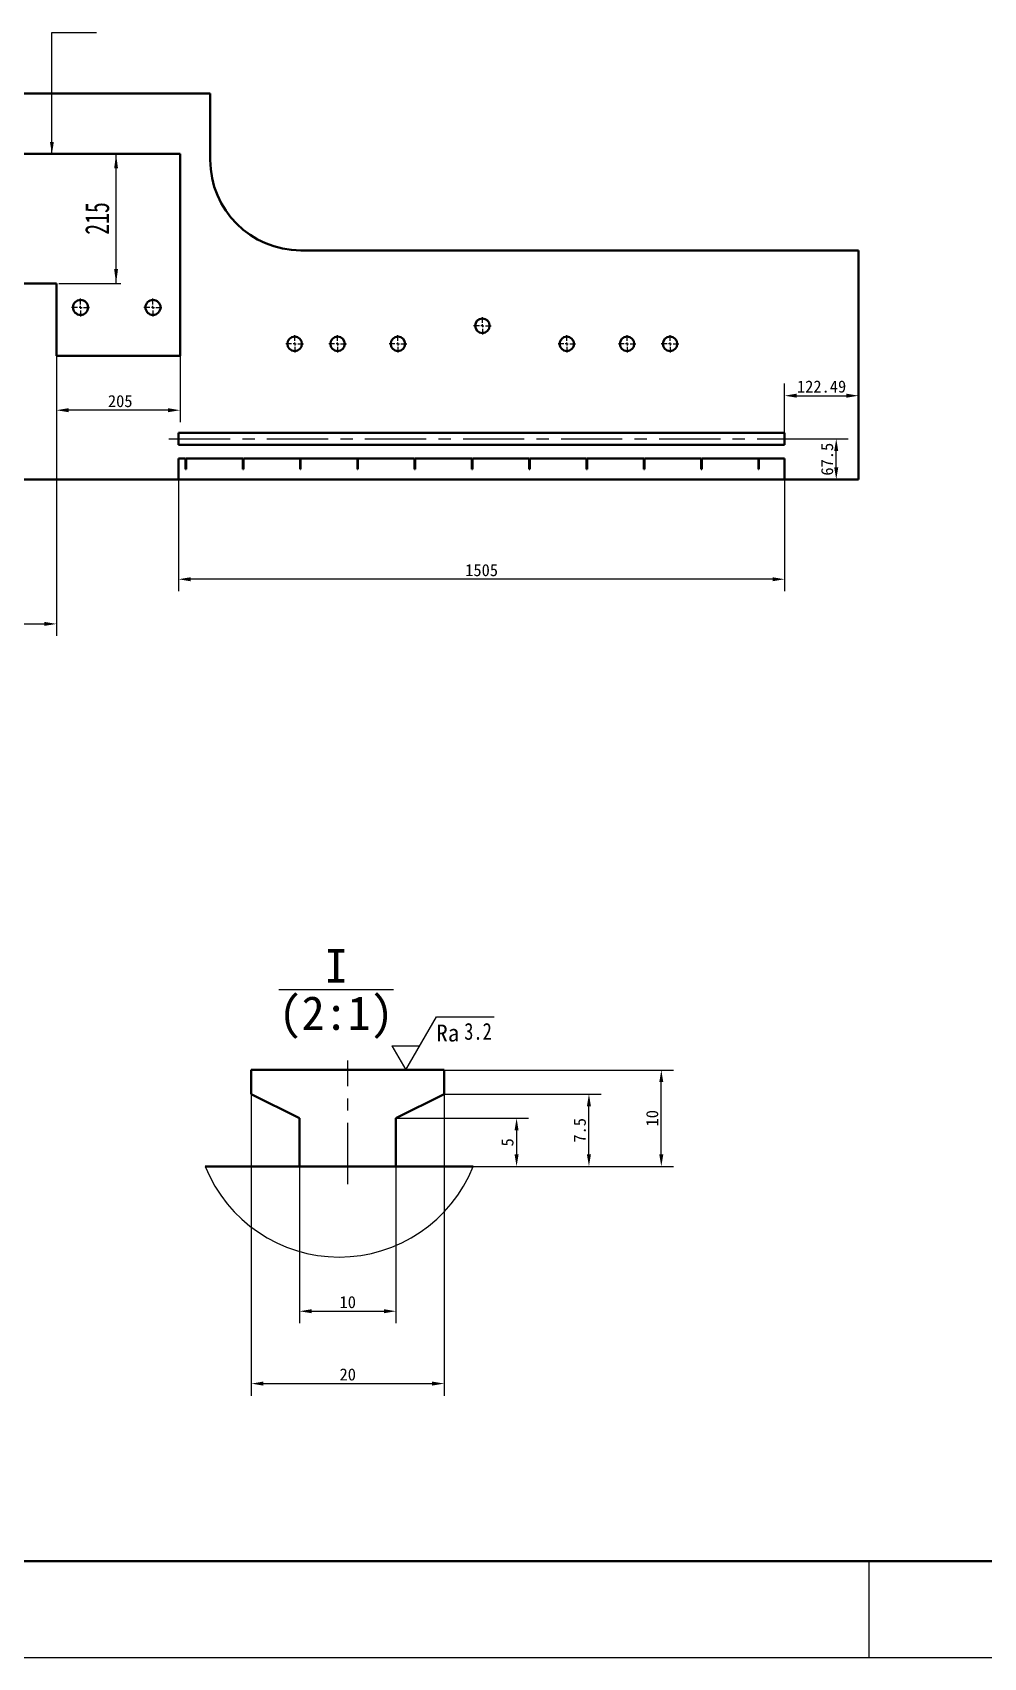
# Model space of a CAD drawing. Header units: millimetres. Extents: x 0 to 841, y 0 to 594.
# Drawn here: x 247.2 to 444.3, y 0 to 336.8 of the extents above; entities that cross this region are included whole.
import ezdxf

# ---------------------------------------------------------------- set-up
doc = ezdxf.new("R2010")
doc.units = ezdxf.units.MM
doc.header["$PDSIZE"] = -1
doc.linetypes.add('CENTERX2', pattern=[20.32, 12.7, -2.54, 2.54, -2.54])
for name, color, linetype in [('中心线', 1, 'CENTERX2'), ('尺寸线', 3, 'Continuous'), ('符号', 4, 'Continuous'), ('细实线', 7, 'Continuous')]:
    doc.layers.add(name, color=color, linetype=linetype)
doc.layers.add('内框', color=7, linetype='Continuous', lineweight=25)
doc.layers.add('粗实线', color=255, linetype='Continuous', lineweight=50)
doc.styles.add('SLDTEXTSTYLE5', font='TXT', dxfattribs={"width": 0.44421})
doc.styles.add('SLDTEXTSTYLE6', font='TXT', dxfattribs={"width": 0.663})
doc.dimstyles.new('SLDDIMSTYLE1', dxfattribs={"dimtxt": 5, "dimasz": 3, "dimexe": 0, "dimexo": 0.0625, "dimgap": 1.25, "dimtad": 2, "dimlfac": 8, "dimrnd": 1e-09, "dimzin": 12, "dimdsep": 46, "dimtxsty": 'SLDTEXTSTYLE5', "dimsah": 1, "dimcen": 0.09, "dimadec": 0, "dimazin": 3, "dimtfac": 1, "dimtdec": 3, "dimtofl": 0, "dimtmove": 0, "dimatfit": 3, "dimfxl": 0, "dimfrac": 2, "dimtolj": 1, "dimtzin": 12, "dimarcsym": 0})
doc.dimstyles.new('副本 ISO-25', dxfattribs={"dimtxt": 2.5, "dimasz": 2.5, "dimexe": 2.5, "dimexo": 0, "dimtad": 1, "dimtoh": 1, "dimlfac": 8, "dimdsep": 46, "dimtxsty": 'Standard', "dimcen": 2.5, "dimclrd": 3, "dimclre": 3, "dimadec": 0, "dimazin": 0, "dimtfac": 1, "dimtmove": 0, "dimatfit": 3, "dimfxl": 0, "dimarcsym": 0})

# ---------------------------------------------------------------- blocks, each defined once
blk = doc.blocks.new('_D_35')
at = {"layer": '尺寸线'}
for p, q in [((264.51, 284.77), (264.51, 311.65)), ((252.65, 284.77), (265.51, 284.77))]:
    blk.add_line(p, q, dxfattribs=at)
for points in [[(264.51, 311.65), (264.11, 308.65), (264.91, 308.65)], [(264.51, 284.77), (264.91, 287.77), (264.11, 287.77)]]:
    blk.add_solid(points, dxfattribs=at)
at = {"layer": '尺寸线', "insert": (258.07, 294.88), "char_height": 5, "attachment_point": 1, "rotation": 90, "style": 'SLDTEXTSTYLE6'}
blk.add_mtext('215', dxfattribs=at)
blk = doc.blocks.new('SW_CENTERMARKSYMBOL_12')
at = {"layer": '中心线', "color": 0}
for p, q in [((-0.625, 0), (-1.875, 0)), ((0, 0), (-0.3125, 0)), ((0, 0.625), (0, 1.875)), ((0, 0), (0, 0.3125)), ((0, 0), (0, -0.3125)), ((0, 0), (0.3125, 0)), ((0.625, 0), (1.875, 0)), ((0, -0.625), (0, -1.875))]:
    blk.add_line(p, q, dxfattribs=at)
blk = doc.blocks.new('SW_CENTERMARKSYMBOL_13')
at = {"layer": '中心线', "color": 0}
for p, q in [((-0.625, 0), (-1.875, 0)), ((0, 0), (-0.3125, 0)), ((0, 0.625), (0, 1.875)), ((0, 0), (0, 0.3125)), ((0, 0), (0, -0.3125)), ((0, 0), (0.3125, 0)), ((0.625, 0), (1.875, 0)), ((0, -0.625), (0, -1.875))]:
    blk.add_line(p, q, dxfattribs=at)
blk = doc.blocks.new('SW_CENTERMARKSYMBOL_14')
at = {"layer": '中心线', "color": 0}
for p, q in [((-0.625, 0), (-1.8125, 0)), ((0, 0), (-0.3125, 0)), ((0, 0.625), (0, 1.8125)), ((0, 0), (0, 0.3125)), ((0, 0), (0, -0.3125)), ((0, 0), (0.3125, 0)), ((0.625, 0), (1.8125, 0)), ((0, -0.625), (0, -1.8125))]:
    blk.add_line(p, q, dxfattribs=at)
blk = doc.blocks.new('SW_CENTERMARKSYMBOL_15')
at = {"layer": '中心线', "color": 0}
for p, q in [((-0.625, 0), (-1.8125, 0)), ((0, 0), (-0.3125, 0)), ((0, 0.625), (0, 1.8125)), ((0, 0), (0, 0.3125)), ((0, 0), (0, -0.3125)), ((0, 0), (0.3125, 0)), ((0.625, 0), (1.8125, 0)), ((0, -0.625), (0, -1.8125))]:
    blk.add_line(p, q, dxfattribs=at)
blk = doc.blocks.new('SW_CENTERMARKSYMBOL_16')
at = {"layer": '中心线', "color": 0}
for p, q in [((-0.625, 0), (-1.8125, 0)), ((0, 0), (-0.3125, 0)), ((0, 0.625), (0, 1.8125)), ((0, 0), (0, 0.3125)), ((0, 0), (0, -0.3125)), ((0, 0), (0.3125, 0)), ((0.625, 0), (1.8125, 0)), ((0, -0.625), (0, -1.8125))]:
    blk.add_line(p, q, dxfattribs=at)
blk = doc.blocks.new('SW_CENTERMARKSYMBOL_17')
at = {"layer": '中心线', "color": 0}
for p, q in [((-0.625, 0), (-1.8125, 0)), ((0, 0), (-0.3125, 0)), ((0, 0.625), (0, 1.8125)), ((0, 0), (0, 0.3125)), ((0, 0), (0, -0.3125)), ((0, 0), (0.3125, 0)), ((0.625, 0), (1.8125, 0)), ((0, -0.625), (0, -1.8125))]:
    blk.add_line(p, q, dxfattribs=at)
blk = doc.blocks.new('SW_CENTERMARKSYMBOL_18')
at = {"layer": '中心线', "color": 0}
for p, q in [((-0.625, 0), (-1.8125, 0)), ((0, 0), (-0.3125, 0)), ((0, 0.625), (0, 1.8125)), ((0, 0), (0, 0.3125)), ((0, 0), (0, -0.3125)), ((0, 0), (0.3125, 0)), ((0.625, 0), (1.8125, 0)), ((0, -0.625), (0, -1.8125))]:
    blk.add_line(p, q, dxfattribs=at)
blk = doc.blocks.new('SW_CENTERMARKSYMBOL_19')
at = {"layer": '中心线', "color": 0}
for p, q in [((-0.625, 0), (-1.8125, 0)), ((0, 0), (-0.3125, 0)), ((0, 0.625), (0, 1.8125)), ((0, 0), (0, 0.3125)), ((0, 0), (0, -0.3125)), ((0, 0), (0.3125, 0)), ((0.625, 0), (1.8125, 0)), ((0, -0.625), (0, -1.8125))]:
    blk.add_line(p, q, dxfattribs=at)
blk = doc.blocks.new('SW_CENTERMARKSYMBOL_20')
at = {"layer": '中心线', "color": 0}
for p, q in [((-0.625, 0), (-1.8125, 0)), ((0, 0), (-0.3125, 0)), ((0, 0.625), (0, 1.8125)), ((0, 0), (0, 0.3125)), ((0, 0), (0, -0.3125)), ((0, 0), (0.3125, 0)), ((0.625, 0), (1.8125, 0)), ((0, -0.625), (0, -1.8125))]:
    blk.add_line(p, q, dxfattribs=at)
blk = doc.blocks.new('*D146')
at = {"layer": 'Defpoints', "color": 0}
for p in [(277.47, 244.15), (403.09, 244.15), (277.47, 223.49)]:
    blk.add_point(p, dxfattribs=at)
at = {"layer": '尺寸线', "color": 3, "lineweight": -2}
for p, q in [((277.47, 244.15), (277.47, 220.99)), ((403.09, 244.15), (403.09, 220.99)), ((400.59, 223.49), (279.97, 223.49))]:
    blk.add_line(p, q, dxfattribs=at)
at = {"layer": '尺寸线', "color": 3}
for points in [[(279.97, 223.9), (279.97, 223.07), (277.47, 223.49)], [(400.59, 223.9), (400.59, 223.07), (403.09, 223.49)]]:
    blk.add_solid(points, dxfattribs=at)
at = {"layer": '尺寸线', "color": 0, "insert": (340.28, 225.36), "char_height": 2.5, "attachment_point": 5}
blk.add_mtext('1505', dxfattribs=at)
blk = doc.blocks.new('*D148')
at = {"layer": 'Defpoints', "color": 0}
for p in [(187.15, 284.77), (252.15, 269.77), (252.15, 214.23)]:
    blk.add_point(p, dxfattribs=at)
at = {"layer": '尺寸线', "color": 3, "lineweight": -2}
for p, q in [((187.15, 284.77), (187.15, 211.73)), ((252.15, 269.77), (252.15, 211.73)), ((189.65, 214.23), (249.65, 214.23))]:
    blk.add_line(p, q, dxfattribs=at)
at = {"layer": '尺寸线', "color": 3}
for points in [[(189.65, 214.65), (189.65, 213.82), (187.15, 214.23)], [(249.65, 214.65), (249.65, 213.82), (252.15, 214.23)]]:
    blk.add_solid(points, dxfattribs=at)
at = {"layer": '尺寸线', "color": 0, "insert": (219.65, 216.11), "char_height": 2.5, "attachment_point": 5}
blk.add_mtext('520', dxfattribs=at)
blk = doc.blocks.new('*D149')
at = {"layer": 'Defpoints', "color": 0}
for p in [(252.15, 269.77), (277.78, 269.77), (252.15, 258.52)]:
    blk.add_point(p, dxfattribs=at)
at = {"layer": '尺寸线', "color": 3, "lineweight": -2}
for p, q in [((252.15, 269.77), (252.15, 256.02)), ((277.78, 269.77), (277.78, 256.02)), ((275.28, 258.52), (254.65, 258.52))]:
    blk.add_line(p, q, dxfattribs=at)
at = {"layer": '尺寸线', "color": 3}
for points in [[(254.65, 258.94), (254.65, 258.11), (252.15, 258.52)], [(275.28, 258.94), (275.28, 258.11), (277.78, 258.52)]]:
    blk.add_solid(points, dxfattribs=at)
at = {"layer": '尺寸线', "color": 0, "insert": (265.37, 260.4), "char_height": 2.5, "attachment_point": 5}
blk.add_mtext('205', dxfattribs=at)
blk = doc.blocks.new('*D160')
at = {"layer": 'Defpoints', "color": 0}
for p in [(405.09, 252.59), (413.79, 252.59), (418.4, 244.15)]:
    blk.add_point(p, dxfattribs=at)
at = {"layer": '尺寸线', "color": 3, "lineweight": -2}
for p, q in [((405.09, 252.59), (416.29, 252.59)), ((413.79, 246.65), (413.79, 250.09)), ((418.4, 244.15), (411.29, 244.15))]:
    blk.add_line(p, q, dxfattribs=at)
at = {"layer": '尺寸线', "color": 3}
for points in [[(413.37, 250.09), (414.2, 250.09), (413.79, 252.59)], [(413.37, 246.65), (414.2, 246.65), (413.79, 244.15)]]:
    blk.add_solid(points, dxfattribs=at)
at = {"layer": '尺寸线', "color": 0, "insert": (411.91, 248.37), "char_height": 2.5, "attachment_point": 5, "rotation": 90}
blk.add_mtext('67.5', dxfattribs=at)
blk = doc.blocks.new('*D161')
at = {"layer": 'Defpoints', "color": 0}
for p in [(418.4, 261.53), (403.09, 253.84), (418.4, 244.15)]:
    blk.add_point(p, dxfattribs=at)
at = {"layer": '尺寸线', "color": 3, "lineweight": -2}
for p, q in [((403.09, 253.84), (403.09, 264.03)), ((418.4, 244.15), (418.4, 264.03)), ((405.59, 261.53), (415.9, 261.53))]:
    blk.add_line(p, q, dxfattribs=at)
at = {"layer": '尺寸线', "color": 3}
for points in [[(405.59, 261.95), (405.59, 261.12), (403.09, 261.53)], [(415.9, 261.95), (415.9, 261.12), (418.4, 261.53)]]:
    blk.add_solid(points, dxfattribs=at)
at = {"layer": '尺寸线', "color": 0, "insert": (410.75, 263.41), "char_height": 2.5, "attachment_point": 5}
blk.add_mtext('122.49', dxfattribs=at)
blk = doc.blocks.new('*D162')
at = {"layer": 'Defpoints', "color": 0}
for p in [(302.53, 101.77), (322.53, 101.77), (322.53, 71.77)]:
    blk.add_point(p, dxfattribs=at)
at = {"layer": '尺寸线', "color": 3, "lineweight": -2}
for p, q in [((302.53, 101.77), (302.53, 69.27)), ((322.53, 101.77), (322.53, 69.27)), ((305.03, 71.77), (320.03, 71.77))]:
    blk.add_line(p, q, dxfattribs=at)
at = {"layer": '尺寸线', "color": 3}
for points in [[(305.03, 72.19), (305.03, 71.36), (302.53, 71.77)], [(320.03, 72.19), (320.03, 71.36), (322.53, 71.77)]]:
    blk.add_solid(points, dxfattribs=at)
at = {"layer": '尺寸线', "color": 0, "insert": (312.53, 73.65), "char_height": 2.5, "attachment_point": 5}
blk.add_mtext('10', dxfattribs=at)
blk = doc.blocks.new('*D163')
at = {"layer": 'Defpoints', "color": 0}
for p in [(292.53, 116.77), (332.53, 116.77), (332.53, 56.77)]:
    blk.add_point(p, dxfattribs=at)
at = {"layer": '尺寸线', "color": 3, "lineweight": -2}
for p, q in [((292.53, 116.77), (292.53, 54.27)), ((332.53, 116.77), (332.53, 54.27)), ((295.03, 56.77), (330.03, 56.77))]:
    blk.add_line(p, q, dxfattribs=at)
at = {"layer": '尺寸线', "color": 3}
for points in [[(295.03, 57.19), (295.03, 56.36), (292.53, 56.77)], [(330.03, 57.19), (330.03, 56.36), (332.53, 56.77)]]:
    blk.add_solid(points, dxfattribs=at)
at = {"layer": '尺寸线', "color": 0, "insert": (312.53, 58.65), "char_height": 2.5, "attachment_point": 5}
blk.add_mtext('20', dxfattribs=at)
blk = doc.blocks.new('*D164')
at = {"layer": 'Defpoints', "color": 0}
for p in [(322.53, 111.77), (338.54, 101.77), (347.53, 101.77)]:
    blk.add_point(p, dxfattribs=at)
at = {"layer": '尺寸线', "color": 3, "lineweight": -2}
for p, q in [((322.53, 111.77), (350.03, 111.77)), ((347.53, 109.27), (347.53, 104.27)), ((338.54, 101.77), (350.03, 101.77))]:
    blk.add_line(p, q, dxfattribs=at)
at = {"layer": '尺寸线', "color": 3}
for points in [[(347.11, 109.27), (347.94, 109.27), (347.53, 111.77)], [(347.11, 104.27), (347.94, 104.27), (347.53, 101.77)]]:
    blk.add_solid(points, dxfattribs=at)
at = {"layer": '尺寸线', "color": 0, "insert": (345.65, 106.77), "char_height": 2.5, "attachment_point": 5, "rotation": 90}
blk.add_mtext('5', dxfattribs=at)
blk = doc.blocks.new('*D165')
at = {"layer": 'Defpoints', "color": 0}
for p in [(332.53, 116.77), (362.53, 116.77), (338.54, 101.77)]:
    blk.add_point(p, dxfattribs=at)
at = {"layer": '尺寸线', "color": 3, "lineweight": -2}
for p, q in [((332.53, 116.77), (365.03, 116.77)), ((362.53, 104.27), (362.53, 114.27)), ((338.54, 101.77), (365.03, 101.77))]:
    blk.add_line(p, q, dxfattribs=at)
at = {"layer": '尺寸线', "color": 3}
for points in [[(362.11, 114.27), (362.94, 114.27), (362.53, 116.77)], [(362.11, 104.27), (362.94, 104.27), (362.53, 101.77)]]:
    blk.add_solid(points, dxfattribs=at)
at = {"layer": '尺寸线', "color": 0, "insert": (360.65, 109.27), "char_height": 2.5, "attachment_point": 5, "rotation": 90}
blk.add_mtext('7.5', dxfattribs=at)
blk = doc.blocks.new('*D166')
at = {"layer": 'Defpoints', "color": 0}
for p in [(332.53, 121.77), (377.53, 121.77), (338.54, 101.77)]:
    blk.add_point(p, dxfattribs=at)
at = {"layer": '尺寸线', "color": 3, "lineweight": -2}
for p, q in [((332.53, 121.77), (380.03, 121.77)), ((377.53, 104.27), (377.53, 119.27)), ((338.54, 101.77), (380.03, 101.77))]:
    blk.add_line(p, q, dxfattribs=at)
at = {"layer": '尺寸线', "color": 3}
for points in [[(377.11, 119.27), (377.94, 119.27), (377.53, 121.77)], [(377.11, 104.27), (377.94, 104.27), (377.53, 101.77)]]:
    blk.add_solid(points, dxfattribs=at)
at = {"layer": '尺寸线', "color": 0, "insert": (375.65, 111.77), "char_height": 2.5, "attachment_point": 5, "rotation": 90}
blk.add_mtext('10', dxfattribs=at)
blk = doc.blocks.new('表面粗糙度')
at = {"layer": '符号'}
for p, q in [((0, 0), (6.35, 11)), ((6.35, 11), (18.35, 11)), ((-2.89, 5), (2.89, 5)), ((-2.89, 5), (2.89, 5)), ((-2.89, 5), (0, 0))]:
    blk.add_line(p, q, dxfattribs=at)
at = {"layer": '符号', "insert": (6.35, 9.41), "char_height": 3.5, "attachment_point": 1}
blk.add_mtext_dynamic_manual_height_columns('Ra', width=13.1483, gutter_width=25, heights=[0], dxfattribs=at)
at = {"layer": '符号', "width": 0.8}
blk.add_attdef('RA', (12.13, 6.26), '', height=3.5, dxfattribs=at)

msp = doc.modelspace()

# ---------------------------------------------------------------- linework, layer by layer
at = {"layer": '中心线'}
for p, q in [((275.4668, 252.5865), (405.0918, 252.5865)), ((312.5258, 98.1037), (312.5258, 123.7727))]:
    msp.add_line(p, q, dxfattribs=at)
at = {"layer": '内框'}
msp.add_arc((310.7612, 112.9497), 29.9405, 201.919708, 338.080292, dxfattribs=at)
at = {"layer": '粗实线'}
for p, q in [((174.6534, 324.149), (284.0284, 324.149)), ((284.0284, 324.149), (284.0284, 310.399)), ((277.7784, 311.649), (217.7609, 311.649)), ((277.7784, 311.649), (277.7784, 269.774)), ((302.7784, 291.649), (418.4034, 291.649)), ((418.4034, 291.649), (418.4034, 244.149)), ((187.1534, 284.774), (252.1534, 284.774)), ((252.1534, 269.774), (252.1534, 284.774)), ((252.1534, 269.774), (277.7784, 269.774)), ((277.4668, 253.8365), (403.0918, 253.8365)), ((277.4668, 251.3365), (277.4668, 253.8365)), ((403.0918, 253.8365), (403.0918, 251.3365)), ((277.4668, 251.3365), (403.0918, 251.3365)), ((277.4668, 244.149), (277.4668, 248.524)), ((277.4668, 248.524), (278.8958, 248.524)), ((278.8958, 248.524), (278.8958, 246.3365)), ((278.8958, 246.3365), (279.0208, 246.3365)), ((279.0208, 246.3365), (279.0208, 248.524)), ((279.0208, 248.524), (290.7708, 248.524)), ((290.7708, 248.524), (290.7708, 246.3365)), ((290.7708, 246.3365), (290.8958, 246.3365)), ((290.8958, 248.524), (302.6458, 248.524)), ((290.8958, 246.3365), (290.8958, 248.524)), ((302.6458, 248.524), (302.6458, 246.3365)), ((302.6458, 246.3365), (302.7708, 246.3365)), ((302.7708, 248.524), (314.5208, 248.524)), ((302.7708, 246.3365), (302.7708, 248.524)), ((314.5208, 248.524), (314.5208, 246.3365)), ((314.5208, 246.3365), (314.6458, 246.3365)), ((314.6458, 248.524), (326.3958, 248.524)), ((314.6458, 246.3365), (314.6458, 248.524)), ((326.3958, 248.524), (326.3958, 246.3365)), ((326.3958, 246.3365), (326.5208, 246.3365)), ((326.5208, 248.524), (338.2708, 248.524)), ((326.5208, 246.3365), (326.5208, 248.524)), ((338.2708, 248.524), (338.2708, 246.3365)), ((338.2708, 246.3365), (338.3958, 246.3365)), ((338.3958, 248.524), (350.1458, 248.524)), ((338.3958, 246.3365), (338.3958, 248.524)), ((350.1458, 248.524), (350.1458, 246.3365)), ((350.1458, 246.3365), (350.2708, 246.3365)), ((350.2708, 248.524), (362.0208, 248.524)), ((350.2708, 246.3365), (350.2708, 248.524)), ((362.0208, 248.524), (362.0208, 246.3365)), ((362.0208, 246.3365), (362.1458, 246.3365)), ((362.1458, 248.524), (373.8958, 248.524)), ((362.1458, 246.3365), (362.1458, 248.524)), ((373.8958, 248.524), (373.8958, 246.3365)), ((373.8958, 246.3365), (374.0208, 246.3365)), ((374.0208, 248.524), (385.7708, 248.524)), ((374.0208, 246.3365), (374.0208, 248.524)), ((385.7708, 248.524), (385.7708, 246.3365)), ((385.7708, 246.3365), (385.8958, 246.3365)), ((385.8958, 248.524), (397.6458, 248.524)), ((385.8958, 246.3365), (385.8958, 248.524)), ((397.6458, 248.524), (397.6458, 246.3365)), ((397.6458, 246.3365), (397.7708, 246.3365)), ((397.7708, 248.524), (403.0918, 248.524)), ((397.7708, 246.3365), (397.7708, 248.524)), ((403.0918, 248.524), (403.0918, 244.149)), ((277.4668, 244.149), (174.6534, 244.149)), ((277.4668, 244.149), (403.0918, 244.149)), ((418.4034, 244.149), (403.0918, 244.149)), ((332.5258, 121.7727), (292.5258, 121.7727)), ((292.5258, 121.7727), (292.5258, 116.7727)), ((332.5258, 116.7727), (332.5258, 121.7727)), ((292.5258, 116.7727), (302.5258, 111.7727)), ((322.5258, 111.7727), (332.5258, 116.7727)), ((302.5258, 111.7727), (302.5258, 101.7727)), ((322.5258, 111.7727), (322.5258, 101.7727)), ((282.9852, 101.7727), (338.5372, 101.7727)), ((20.0102, 20.0014), (821.0102, 20.0014))]:
    msp.add_line(p, q, dxfattribs=at)
for centre, radius in [((257.1534, 279.8343), 1.5625), ((272.1534, 279.8343), 1.5625), ((340.4356, 276.024), 1.5), ((301.5293, 272.274), 1.5), ((310.4356, 272.274), 1.5), ((322.9356, 272.274), 1.5), ((357.9356, 272.274), 1.5), ((370.4356, 272.274), 1.5), ((379.3418, 272.274), 1.5)]:
    msp.add_circle(centre, radius, dxfattribs=at)
msp.add_arc((302.7784, 310.399), 18.75, 180, 270, dxfattribs=at)
at = {"layer": '细实线'}
for p, q in [((420.5102, 20.0014), (420.5102, 0.0014)), ((0.0102, 0.0014), (841.0102, 0.0014))]:
    msp.add_line(p, q, dxfattribs=at)

# ---------------------------------------------------------------- block references
at = {"layer": '中心线'}
for name, p in [('SW_CENTERMARKSYMBOL_13', (257.1534, 279.8343)), ('SW_CENTERMARKSYMBOL_12', (272.1534, 279.8343)), ('SW_CENTERMARKSYMBOL_20', (340.4356, 276.024)), ('SW_CENTERMARKSYMBOL_17', (301.5293, 272.274)), ('SW_CENTERMARKSYMBOL_16', (310.4356, 272.274)), ('SW_CENTERMARKSYMBOL_18', (322.9356, 272.274)), ('SW_CENTERMARKSYMBOL_19', (357.9356, 272.274)), ('SW_CENTERMARKSYMBOL_15', (370.4356, 272.274)), ('SW_CENTERMARKSYMBOL_14', (379.3418, 272.274))]:
    msp.add_blockref(name, p, dxfattribs=at)
at = {"layer": '尺寸线'}
msp.add_blockref('表面粗糙度', (324.5477, 121.7727), dxfattribs=at).add_auto_attribs({'RA': '3.2'})

# ---------------------------------------------------------------- texts
at = {"layer": '符号', "insert": (298.2167, 146.8843), "char_height": 10, "attachment_point": 1}
msp.add_mtext_dynamic_manual_height_columns('\\A1;{\\H0.7x;\\SI/(2:1);}', width=22.395435, gutter_width=25, heights=[0], dxfattribs=at)

# ---------------------------------------------------------------- dimensions: what is measured, and where the dimension line sits
at = {"layer": '尺寸线'}
for base, p1, p2, dimstyle, picture, middle in [((264.5104, 311.649), (252.1534, 284.774), (277.7784, 311.649), 'SLDDIMSTYLE1', '_D_35', (264.5104, 298.4901)), ((413.7876, 252.5865), (418.4034, 244.149), (405.0918, 252.5865), '副本 ISO-25', '*D160', (413.7876, 248.3678))]:
    dim = msp.add_linear_dim(base=base, p1=p1, p2=p2, angle=90, dimstyle=dimstyle, dxfattribs=at)
    dim.commit()
    dim.dimension.update_dxf_attribs({"geometry": picture, "text_midpoint": middle, "dimtype": 160})
for base, p1, p2, picture, middle in [((252.1534, 214.2324), (187.1534, 284.774), (252.1534, 269.774), '*D148', (219.6534, 216.1074)), ((418.4034, 261.5326), (403.0918, 253.8365), (418.4034, 244.149), '*D161', (410.7476, 263.4076))]:
    dim = msp.add_linear_dim(base=base, p1=p1, p2=p2, dimstyle='副本 ISO-25', dxfattribs=at)
    dim.commit()
    dim.dimension.update_dxf_attribs({"geometry": picture, "text_midpoint": middle})
dim = msp.add_linear_dim(base=(252.1534, 258.524), p1=(277.7784, 269.774), p2=(252.1534, 269.774), dimstyle='副本 ISO-25', dxfattribs=at)
dim.commit()
dim.dimension.update_dxf_attribs({"geometry": '*D149', "text_midpoint": (265.3708, 258.524), "dimtype": 160})
for base, p1, p2, text, picture, middle in [((277.4668, 223.4857), (403.0918, 244.149), (277.4668, 244.149), '1505', '*D146', (340.2793, 225.3607)), ((332.5258, 56.7727), (292.5258, 116.7727), (332.5258, 116.7727), '20', '*D163', (312.5258, 58.6477)), ((322.5258, 71.7727), (302.5258, 101.7727), (322.5258, 101.7727), '10', '*D162', (312.5258, 73.6477))]:
    dim = msp.add_linear_dim(base=base, p1=p1, p2=p2, text=text, dimstyle='副本 ISO-25', dxfattribs=at)
    dim.commit()
    dim.dimension.update_dxf_attribs({"geometry": picture, "text_midpoint": middle})
for base, p1, p2, text, picture, middle in [((377.5258, 121.7727), (338.5372, 101.7727), (332.5258, 121.7727), '10', '*D166', (375.6508, 111.7727)), ((362.5258, 116.7727), (338.5372, 101.7727), (332.5258, 116.7727), '7.5', '*D165', (360.6508, 109.2727)), ((347.5258, 101.7727), (322.5258, 111.7727), (338.5372, 101.7727), '5', '*D164', (345.6508, 106.7727))]:
    dim = msp.add_linear_dim(base=base, p1=p1, p2=p2, angle=90, text=text, dimstyle='副本 ISO-25', dxfattribs=at)
    dim.commit()
    dim.dimension.update_dxf_attribs({"geometry": picture, "text_midpoint": middle})

# ---------------------------------------------------------------- leaders
msp.add_leader([(251.2074, 311.649), (251.2074, 336.8105), (260.425, 336.8105)], dimstyle='副本 ISO-25', override={"dimgap": 0.625, "dimtad": 0}, dxfattribs=at)

doc.saveas('drawing.dxf')
